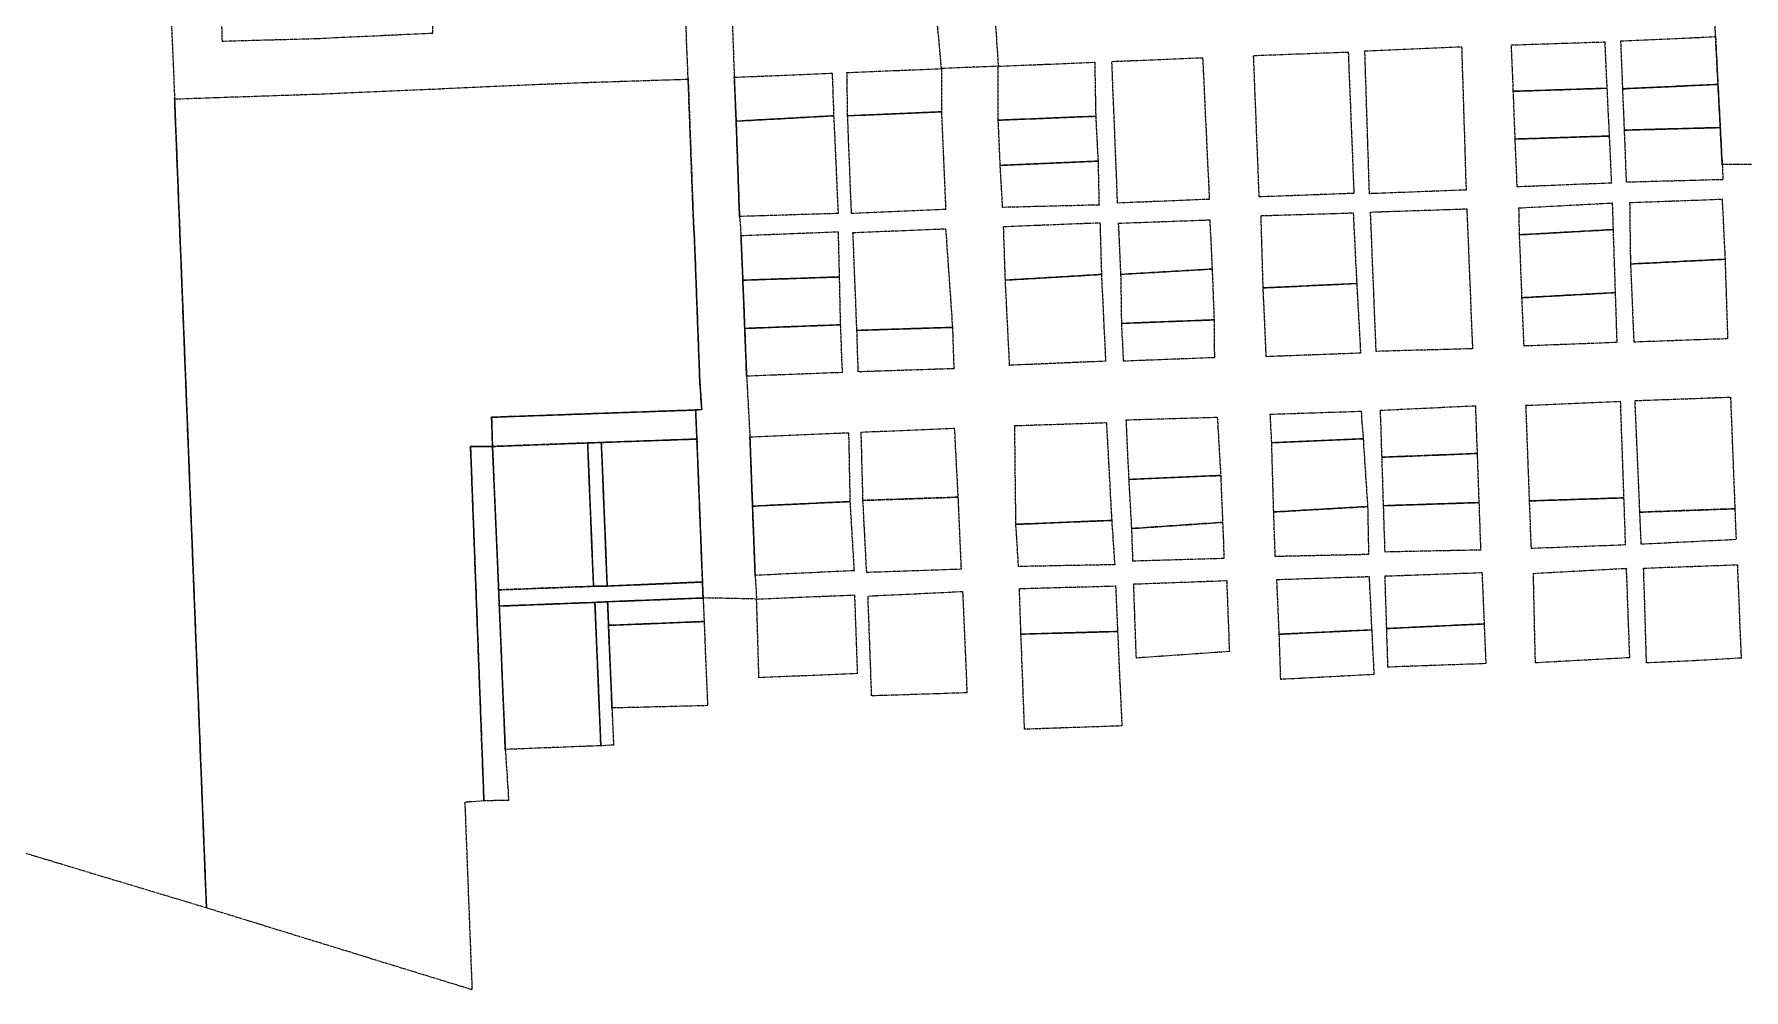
# Model space of a CAD drawing. Extents: x 2926914 to 2934323, y 13779309 to 13785155.
# Drawn here: x 2929404 to 2932087, y 13779309 to 13780807 of the extents above; entities that cross this region are included whole.
import ezdxf

# ---------------------------------------------------------------- set-up
doc = ezdxf.new("R2010")
doc.units = 21
doc.header["$LTSCALE"] = 10
doc.header["$MEASUREMENT"] = 0
doc.linetypes.add('DASHED', pattern=[0.6, 0.5, -0.1])
doc.layers.add('PROJ-ADJOINING', color=8, linetype='DASHED', lineweight=13)

msp = doc.modelspace()

# ---------------------------------------------------------------- linework, layer by layer
at = {"layer": 'PROJ-ADJOINING'}
for points in [[(2932014.5, 13781444), (2932087.8, 13781446), (2932090.8, 13781364.7), (2932094.1, 13781265.3), (2932099.1, 13781107.3), (2932112.6, 13780847.4), (2932122.4, 13780602.8), (2932052.7, 13780603), (2932049.7, 13780661), (2932042.3, 13780803.6), (2932038.8, 13780887.9), (2932036.1, 13780954.4), (2932033.9, 13781007.6), (2932031.9, 13781056.9), (2932029.7, 13781109.6), (2932027.2, 13781138.9), (2932018.1, 13781359.1)], [(2930917, 13780757.2), (2930827.8, 13780753.5), (2930820.2, 13780837.2), (2930818, 13780923.2), (2930815, 13780985.7), (2930812.4, 13781059.3), (2930810.8, 13781092.4), (2930809.3, 13781118), (2930805.8, 13781177.5), (2930799.3, 13781308.4), (2930797.7, 13781394.2), (2930888.3, 13781398.8), (2930893.6, 13781314.7), (2930900.8, 13781095.5), (2930902.6, 13781065.5), (2930907.5, 13780907.7), (2930911.1, 13780842.7)], [(2929624.7, 13780705.9), (2929674.7, 13779437.4), (2928831.5, 13779691.5), (2929489.4, 13781044), (2929521.2, 13781115.6), (2929548.2, 13781184.8), (2929567.7, 13781246.4), (2929598.5, 13781333.1)], [(2929685.3, 13781262.3), (2929834.9, 13781267.7), (2929860, 13781269), (2930011.2, 13781274.4), (2930019.5, 13781059.3), (2930020.4, 13781024.6), (2930029.6, 13780808.6), (2929880.3, 13780801.9), (2929853.1, 13780800.3), (2929699.7, 13780796.1)], [(2930537.8, 13779921.8), (2930453.9, 13779923.5), (2930452.9, 13779948.5), (2930444.1, 13780172.6), (2930442.1, 13780218.2), (2930451.7, 13780219), (2930448.6, 13780265.1), (2930440.4, 13780484.2), (2930438.6, 13780516.4), (2930430.4, 13780737), (2930427, 13780823.3), (2930499.6, 13780826.9), (2930502.8, 13780739.9), (2930505.7, 13780671.1), (2930511, 13780521.6), (2930513.3, 13780491.8), (2930516.2, 13780421.7), (2930519.2, 13780346.1), (2930522.1, 13780271.2), (2930527.3, 13780176.1), (2930531.4, 13780067.4), (2930535.5, 13779958.8)], [(2931871.8, 13780722.7), (2931725, 13780717.9), (2931722.1, 13780790.6), (2931868.4, 13780795.4)], [(2932046.1, 13780728.7), (2931896.8, 13780721.8), (2931893.8, 13780796.8), (2932042.3, 13780803.6)], [(2931104.2, 13780542.6), (2931095.2, 13780764.7), (2931237.6, 13780770.6), (2931248, 13780548.5)], [(2931474.9, 13780557.8), (2931326.4, 13780552.3), (2931317.5, 13780774), (2931466, 13780779.5)], [(2931643.9, 13780787.8), (2931650.9, 13780563.1), (2931499.3, 13780557.3), (2931492.1, 13780781.2)], [(2930658.7, 13780679.5), (2930505.7, 13780671.1), (2930502.8, 13780739.9), (2930656.4, 13780746.3)], [(2930827.8, 13780685.8), (2930680.6, 13780679.5), (2930679.6, 13780747.3), (2930827.8, 13780753.5)], [(2930917, 13780757.2), (2931068.3, 13780763.5), (2931069.8, 13780678.8), (2930917, 13780672.6)], [(2930091.3, 13779309.1), (2929674.7, 13779437.4), (2929624.7, 13780705.9), (2929707.7, 13780708.8), (2929856.3, 13780713.8), (2929883.9, 13780715.2), (2930031.8, 13780721.5), (2930107.5, 13780725.1), (2930257.6, 13780731.4), (2930282, 13780732.2), (2930430.4, 13780737), (2930438.6, 13780516.4), (2930440.4, 13780484.2), (2930448.6, 13780265.1), (2930451.7, 13780219), (2930442.1, 13780218.2), (2930122, 13780206.8), (2930123.5, 13780161), (2930089, 13780161), (2930110, 13779605.3), (2930080, 13779603)], [(2931725, 13780717.9), (2931871.8, 13780722.7), (2931875.4, 13780647.8), (2931728, 13780643)], [(2931896.8, 13780721.8), (2932046.1, 13780728.7), (2932049.7, 13780661), (2931899.4, 13780657)], [(2930658.7, 13780679.5), (2930665.7, 13780526.3), (2930511, 13780521.6), (2930505.7, 13780671.1)], [(2930827.8, 13780685.8), (2930834.4, 13780532.6), (2930686.7, 13780526.3), (2930680.6, 13780679.5)], [(2930917, 13780672.6), (2931069.8, 13780678.8), (2931073.5, 13780608.4), (2930920, 13780601.7)], [(2931899.4, 13780657), (2932049.7, 13780661), (2932052.7, 13780603), (2932053.9, 13780579.3), (2931902.7, 13780575.3)], [(2931728, 13780643), (2931875.4, 13780647.8), (2931878.8, 13780574), (2931731, 13780568)], [(2930920, 13780601.7), (2931073.5, 13780608.4), (2931075, 13780539.6), (2930923.8, 13780535.8)], [(2931479.3, 13780416.5), (2931332.5, 13780409.6), (2931329.2, 13780522.9), (2931473.8, 13780527.3)], [(2931660.9, 13780314.2), (2931509.8, 13780310.1), (2931501, 13780528.6), (2931652.1, 13780533.6)], [(2931734.8, 13780492.9), (2931733.9, 13780535.1), (2931880.2, 13780542.8), (2931881.5, 13780501.1)], [(2932057.2, 13780454.6), (2931909.3, 13780447.1), (2931908, 13780543.5), (2932052.6, 13780548.8)], [(2930845.1, 13780347.8), (2930695.2, 13780343), (2930689, 13780496.5), (2930834.4, 13780502.3)], [(2930925.3, 13780505.9), (2931076.5, 13780511.9), (2931078.8, 13780430.7), (2930928.1, 13780421.8)], [(2931109.5, 13780430.8), (2931105.7, 13780511.1), (2931248.8, 13780516.3), (2931252.5, 13780439.2)], [(2931734.8, 13780492.9), (2931881.5, 13780501.1), (2931884.8, 13780402.2), (2931738.6, 13780394.2)], [(2930667.4, 13780426.8), (2930516.2, 13780421.7), (2930513.3, 13780491.8), (2930665.7, 13780497.7)], [(2932057.2, 13780454.6), (2932061.2, 13780329.9), (2931914.6, 13780324.6), (2931909.3, 13780447.1)], [(2930516.2, 13780421.7), (2930667.4, 13780426.8), (2930669.1, 13780351.8), (2930519.2, 13780346.1)], [(2930928.1, 13780421.8), (2931078.8, 13780430.7), (2931085.3, 13780294.7), (2930934.7, 13780288.2)], [(2931109.5, 13780430.8), (2931252.5, 13780439.2), (2931255.5, 13780359.5), (2931110.7, 13780354)], [(2931479.3, 13780416.5), (2931485.4, 13780307.3), (2931337.5, 13780301.8), (2931332.5, 13780409.6)], [(2931738.6, 13780394.2), (2931884.8, 13780402.2), (2931887.4, 13780324), (2931741.8, 13780318.5)], [(2930672, 13780276.9), (2930522.1, 13780271.2), (2930519.2, 13780346.1), (2930669.1, 13780351.8)], [(2930695.2, 13780343), (2930845.1, 13780347.8), (2930847.2, 13780282.9), (2930697.3, 13780278)], [(2931110.7, 13780354), (2931255.5, 13780359.5), (2931256, 13780300.2), (2931113.6, 13780294.7)], [(2931898.1, 13780080.5), (2931750.5, 13780075.6), (2931744.9, 13780225.5), (2931892.8, 13780231.8)], [(2932072.6, 13780063.3), (2931923.5, 13780058), (2931916, 13780232.9), (2932065.8, 13780238.4)], [(2930122, 13780206.8), (2930442.1, 13780218.2), (2930444.1, 13780172.6), (2930294.2, 13780167.3), (2930272.7, 13780166.6), (2930123.5, 13780161)], [(2931265.9, 13780115.5), (2931122.1, 13780109.4), (2931117.8, 13780202.7), (2931260.6, 13780206.9)], [(2931346, 13780166.8), (2931343.7, 13780211.6), (2931486.2, 13780216.3), (2931489.4, 13780173)], [(2931668.2, 13780150), (2931519, 13780144.1), (2931516.6, 13780217.8), (2931665.5, 13780224.9)], [(2930527.3, 13780176.1), (2930682.1, 13780182.6), (2930684.2, 13780074.6), (2930531.4, 13780067.4)], [(2930704.7, 13780076.4), (2930701.9, 13780183.5), (2930848, 13780189.6), (2930853.6, 13780081.5)], [(2930944.6, 13780038.9), (2930942.8, 13780193.7), (2931086.6, 13780198.4), (2931094.9, 13780045.1)], [(2930110, 13779605.3), (2930089, 13780161), (2930123.5, 13780161), (2930133.1, 13779936.1), (2930134.1, 13779910.7), (2930143.5, 13779685.9), (2930148.8, 13779606.1)], [(2930281.9, 13779941.8), (2930133.1, 13779936.1), (2930123.5, 13780161), (2930272.7, 13780166.6)], [(2930272.7, 13780166.6), (2930294.2, 13780167.3), (2930303.4, 13779942), (2930281.9, 13779941.8)], [(2930452.9, 13779948.5), (2930303.4, 13779942), (2930294.2, 13780167.3), (2930444.1, 13780172.6)], [(2931346, 13780166.8), (2931489.4, 13780173), (2931496.4, 13780066.8), (2931349.1, 13780058.3)], [(2931671, 13780073), (2931521.4, 13780068.1), (2931519, 13780144.1), (2931668.2, 13780150)], [(2931265.9, 13780115.5), (2931269, 13780042), (2931126.5, 13780032.3), (2931122.1, 13780109.4)], [(2930690.7, 13779966.2), (2930535.5, 13779958.8), (2930531.4, 13780067.4), (2930684.2, 13780074.6)], [(2930858.5, 13779968.5), (2930710.5, 13779963.3), (2930704.7, 13780076.4), (2930853.6, 13780081.5)], [(2931521.4, 13780068.1), (2931671, 13780073), (2931673.7, 13779998.6), (2931523.8, 13779995.5)], [(2931900.7, 13780006.5), (2931753.3, 13780001), (2931750.5, 13780075.6), (2931898.1, 13780080.5)], [(2930944.6, 13780038.9), (2931094.9, 13780045.1), (2931099.6, 13779975.6), (2930948.8, 13779972.7)], [(2931349.1, 13780058.3), (2931496.4, 13780066.8), (2931498, 13779991.6), (2931351.5, 13779988.4)], [(2932074.5, 13780014.9), (2931925.6, 13780007.6), (2931923.5, 13780058), (2932072.6, 13780063.3)], [(2931269, 13780042), (2931271.1, 13779985.3), (2931128.3, 13779981.1), (2931126.5, 13780032.3)], [(2931679.2, 13779882.8), (2931526.4, 13779875.5), (2931523.8, 13779957.9), (2931675.7, 13779963.3)], [(2931907.2, 13779829.7), (2931759.7, 13779821.7), (2931756.5, 13779962), (2931902.1, 13779970)], [(2932010.7, 13779825.1), (2931934, 13779821.5), (2931929.5, 13779970.2), (2932076.5, 13779975.6), (2932082.4, 13779829.2)], [(2930304, 13779917.5), (2930284.1, 13779916.5), (2930134.1, 13779910.7), (2930133.1, 13779936.1), (2930281.9, 13779941.8), (2930303.4, 13779942), (2930452.9, 13779948.5), (2930453.9, 13779923.5)], [(2931104.2, 13779870.9), (2930952.6, 13779866.7), (2930950.1, 13779938.2), (2931101, 13779942.3)], [(2931279.5, 13779839.4), (2931133.6, 13779829.2), (2931129.4, 13779945.4), (2931275.3, 13779950.7)], [(2931357.8, 13779866.6), (2931353.9, 13779952.4), (2931498.7, 13779957.1), (2931502.8, 13779873.4)], [(2930293.4, 13779691.7), (2930143.5, 13779685.9), (2930134.2, 13779910.7), (2930284.1, 13779916.5)], [(2930284.1, 13779916.5), (2930304, 13779917.5), (2930305.5, 13779880.5), (2930310.9, 13779750.9), (2930313.4, 13779692.7), (2930293.4, 13779691.7)], [(2930305.5, 13779880.5), (2930304, 13779917.5), (2930453.8, 13779923.4), (2930455.4, 13779886.5)], [(2930695.8, 13779804.8), (2930541.5, 13779798.4), (2930537.8, 13779921.8), (2930691.4, 13779928.2)], [(2930718.3, 13779769.9), (2930712.6, 13779926.5), (2930861, 13779933.6), (2930867.8, 13779774.7)], [(2930305.5, 13779880.5), (2930455.4, 13779886.5), (2930460.8, 13779754.6), (2930310.9, 13779750.9)], [(2931526.4, 13779875.5), (2931679.2, 13779882.8), (2931681.9, 13779820.5), (2931561.5, 13779816.2), (2931528.3, 13779815)], [(2931104.2, 13779870.9), (2931110.8, 13779722.8), (2930958.2, 13779717.6), (2930952.6, 13779866.7)], [(2931357.8, 13779866.6), (2931502.8, 13779873.4), (2931506.3, 13779803.4), (2931360.1, 13779795.7)]]:
    msp.add_lwpolyline(points, close=True, dxfattribs=at)

doc.saveas('drawing.dxf')
